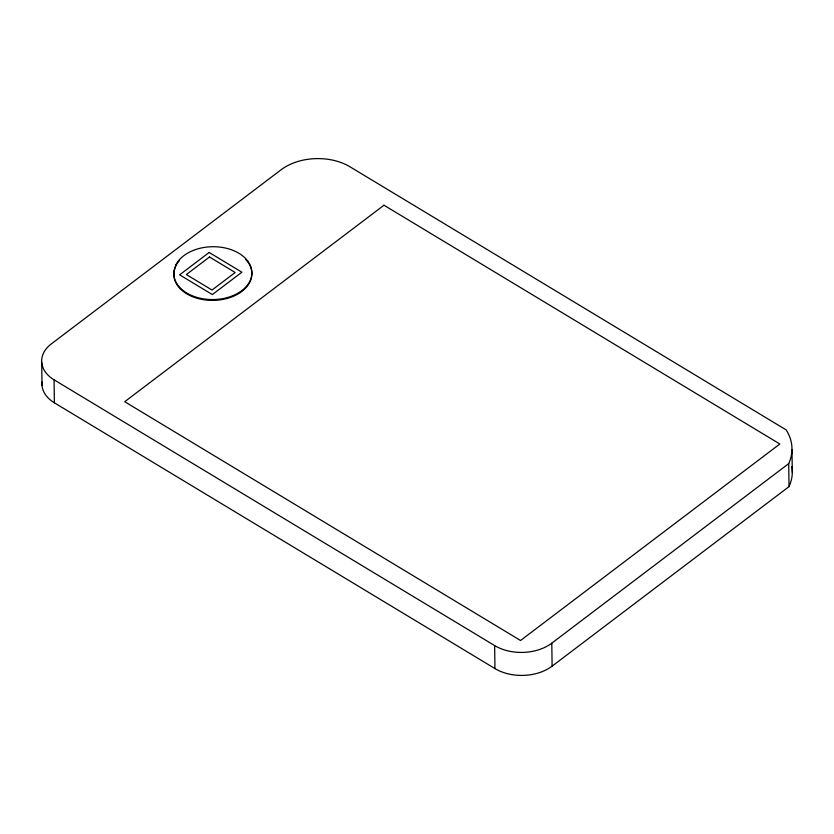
<?xml version="1.0" encoding="UTF-8"?>
<svg xmlns="http://www.w3.org/2000/svg" width="834" height="834" viewBox="0 0 834 834"><rect width="100%" height="100%" fill="white"/><g stroke="black" fill="none" stroke-linecap="round" stroke-linejoin="round"><path stroke-width="1.25" d="M54.064 379.824L494.635 645.579A40.48 27.397 -0.8 0 0 551.795 643.16L788.714 463.621A72.026 48.758 -0.8 0 0 786.149 429.896L348.893 166.133A48.935 33.12 -0.8 0 0 281.058 169.802L51.333 343.9A37.603 25.458 -0.8 0 0 54.064 379.824L54.387 402.812L494.958 668.576A40.48 27.397 -0.8 0 0 552.118 666.147L789.037 486.608A72.026 48.758 -0.8 0 0 791.862 466.696M791.977 449.443L792.3 472.43M788.714 463.621L789.037 486.608M551.795 643.16L552.118 666.147M494.635 645.579L494.958 668.576M41.7 362.331L42.023 385.318M54.387 402.812A37.603 25.458 -0.8 0 1 42.086 381.982M245.811 259.551A39.042 26.427 -0.8 0 1 238.493 293.693A39.042 26.427 -0.8 0 1 187.619 294.319A39.042 26.427 -0.8 0 1 179.571 260.385M175.922 264.795L173.889 271.571L174.504 278.452A39.042 26.427 -0.8 0 0 232.915 295.653A39.042 26.427 -0.8 0 0 237.419 252.431A39.042 26.427 -0.8 0 0 175.922 264.795M209.157 252.462L179.633 274.845L212.357 294.579L241.881 272.207L209.157 252.462M209.501 257.008L186.347 274.553L212.013 290.044L235.178 272.489L209.501 257.008M383.974 205.216L124.704 401.717L520.552 640.491L779.832 444.001L383.974 205.216"/></g></svg>
